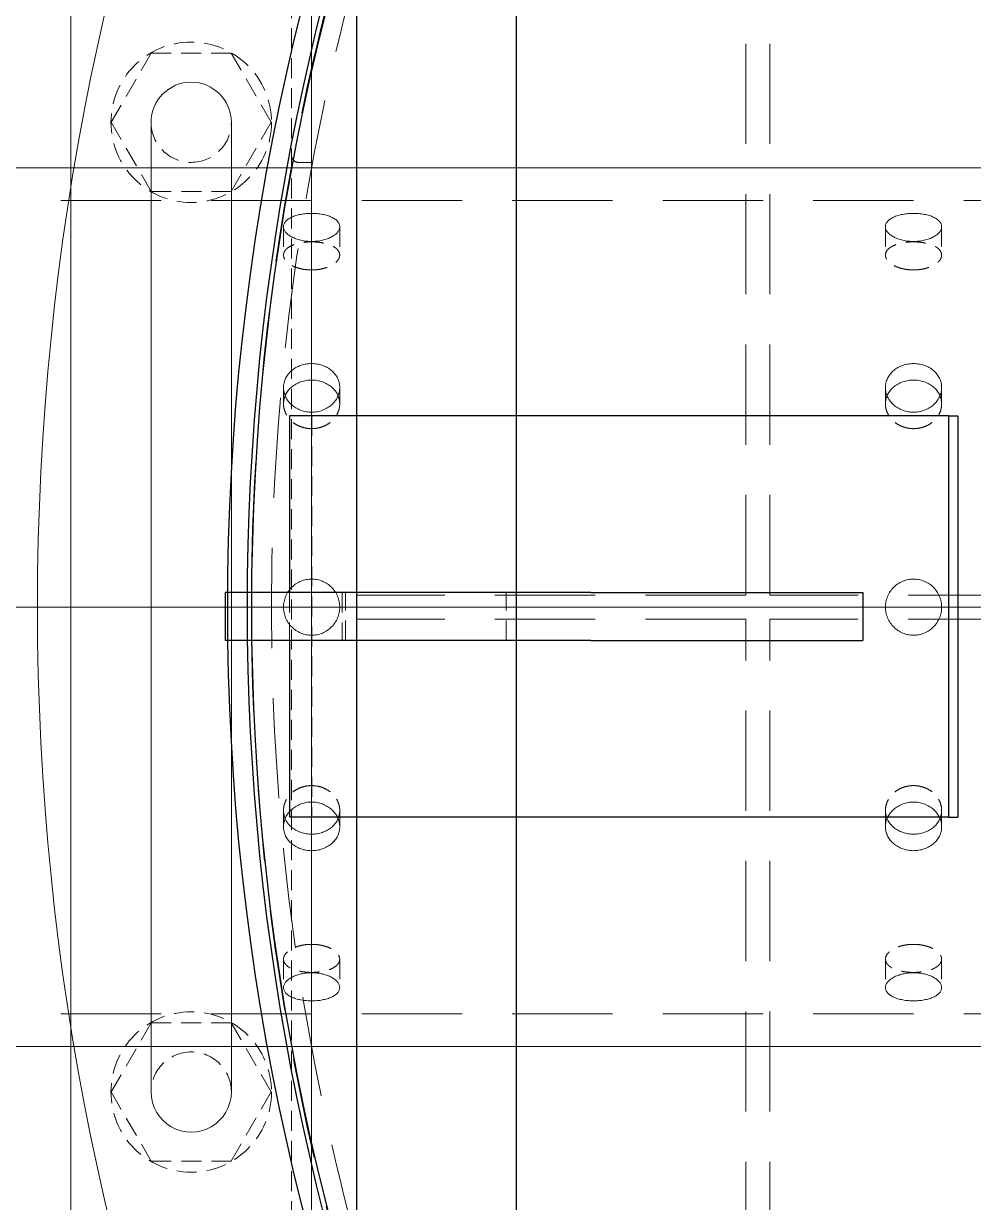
# Model space of a CAD drawing. Header units: millimetres. Extents: x -46397 to 283259, y -8690 to 23983.
# Drawn here: x 121619.8 to 121856.5, y 151.2 to 445.2 of the extents above; entities that cross this region are included whole.
import ezdxf

# ---------------------------------------------------------------- set-up
doc = ezdxf.new("R2010")
doc.units = ezdxf.units.MM
for name, pattern in [('CENTER', [2, 1.25, -0.25, 0.25, -0.25]), ('HIDDEN', [0.375, 0.25, -0.125]), ('HIDDENX2', [0.75, 0.5, -0.25])]:
    doc.linetypes.add(name, pattern=pattern)
for name, color, linetype, lineweight in [('CHUAN NET KHUAT', 4, 'HIDDEN', 0), ('DUONGCHINH', 7, 'Continuous', 25), ('DUONGTAM', 1, 'CENTER', 0), ('Long_AM_Hidden', 4, 'HIDDEN', 9), ('Long_AM_Visible', 30, 'Continuous', 25), ('Long_Centerline', 1, 'CENTER', 9)]:
    doc.layers.add(name, color=color, linetype=linetype, lineweight=lineweight)
doc.layers.add('flashshoot', color=7, linetype='Continuous')

# ---------------------------------------------------------------- blocks, each defined once
blk = doc.blocks.new('A$C90275d84')
at = {"color": 2, "linetype": 'Continuous', "lineweight": 0, "ltscale": 10}
for p, q in [((-109.55, 1960), (-109.55, -3000)), ((109.55, 1960), (109.55, -3000))]:
    blk.add_line(p, q, dxfattribs=at)
at = {"color": 1, "linetype": 'HIDDENX2', "lineweight": 0, "ltscale": 50}
for p, q in [((-101.37, 1960), (-101.37, -3000)), ((101.37, 1960), (101.37, -3000))]:
    blk.add_line(p, q, dxfattribs=at)
at = {"color": 1, "linetype": 'HIDDENX2', "lineweight": 0, "ltscale": 10}
for p, q in [((-94.87, -433), (-87.79, -433)), ((-54.77, -433), (-50.68, -433)), ((50.68, -433), (54.77, -433)), ((87.79, -433), (94.87, -433)), ((-94.87, -447), (-87.79, -447)), ((-54.77, -447), (-50.68, -447)), ((50.68, -447), (54.77, -447)), ((87.79, -447), (94.87, -447)), ((-94.87, -583), (-87.79, -583)), ((-54.77, -583), (-50.68, -583)), ((50.68, -583), (54.77, -583)), ((87.79, -583), (94.87, -583)), ((-94.87, -597), (-87.79, -597)), ((-54.77, -597), (-50.68, -597)), ((50.68, -597), (54.77, -597)), ((87.79, -597), (94.87, -597))]:
    blk.add_line(p, q, dxfattribs=at)
at = {"color": 2, "linetype": 'Continuous', "lineweight": 0, "ltscale": 10}
for points, knots in [([(-91.18, -440), (-91.18, -440.44), (-91.2, -440.89), (-91.3, -441.8), (-91.38, -442.25), (-91.57, -443.11), (-91.69, -443.52), (-91.98, -444.29), (-92.13, -444.64), (-92.47, -445.26), (-92.66, -445.55), (-93.06, -446.07), (-93.28, -446.29), (-93.73, -446.65), (-93.96, -446.78), (-94.42, -446.96), (-94.65, -447), (-95.09, -447), (-95.32, -446.96), (-95.76, -446.78), (-95.98, -446.65), (-96.39, -446.29), (-96.59, -446.07), (-96.94, -445.55), (-97.11, -445.26), (-97.39, -444.64), (-97.53, -444.29), (-97.76, -443.52), (-97.86, -443.11), (-98.02, -442.25), (-98.08, -441.8), (-98.16, -440.89), (-98.18, -440.44), (-98.18, -439.56), (-98.16, -439.11), (-98.08, -438.2), (-98.02, -437.75), (-97.86, -436.89), (-97.76, -436.48), (-97.53, -435.71), (-97.39, -435.36), (-97.11, -434.74), (-96.94, -434.45), (-96.59, -433.93), (-96.39, -433.71), (-95.98, -433.35), (-95.76, -433.22), (-95.32, -433.04), (-95.09, -433), (-94.65, -433), (-94.42, -433.04), (-93.96, -433.22), (-93.73, -433.35), (-93.28, -433.71), (-93.06, -433.93), (-92.66, -434.45), (-92.47, -434.74), (-92.13, -435.36), (-91.98, -435.71), (-91.69, -436.48), (-91.57, -436.89), (-91.38, -437.75), (-91.3, -438.2), (-91.2, -439.11), (-91.18, -439.56), (-91.18, -440)], [0, 0, 0, 0, 1.318789, 1.318789, 2.637578, 2.637578, 3.956368, 3.956368, 5.275157, 5.275157, 6.593945, 6.593945, 7.912734, 7.912734, 9.231522, 9.231522, 10.550311, 10.550311, 11.869099, 11.869099, 13.187888, 13.187888, 14.506676, 14.506676, 15.825465, 15.825465, 17.144254, 17.144254, 18.463043, 18.463043, 19.781833, 19.781833, 21.100622, 21.100622, 22.419411, 22.419411, 23.7382, 23.7382, 25.05699, 25.05699, 26.375779, 26.375779, 27.694567, 27.694567, 29.013356, 29.013356, 30.332144, 30.332144, 31.650933, 31.650933, 32.969721, 32.969721, 34.28851, 34.28851, 35.607298, 35.607298, 36.926087, 36.926087, 38.244876, 38.244876, 39.563665, 39.563665, 40.882454, 40.882454, 42.201244, 42.201244, 42.201244, 42.201244]), ([(-48.6, -440), (-48.6, -440.44), (-48.64, -440.89), (-48.8, -441.8), (-48.92, -442.25), (-49.24, -443.11), (-49.44, -443.52), (-49.9, -444.29), (-50.16, -444.64), (-50.71, -445.26), (-51.02, -445.55), (-51.7, -446.07), (-52.06, -446.29), (-52.82, -446.65), (-53.21, -446.78), (-54, -446.96), (-54.39, -447), (-55.16, -447), (-55.55, -446.96), (-56.33, -446.78), (-56.71, -446.65), (-57.45, -446.29), (-57.8, -446.07), (-58.45, -445.55), (-58.74, -445.26), (-59.27, -444.64), (-59.51, -444.29), (-59.94, -443.52), (-60.13, -443.11), (-60.43, -442.25), (-60.54, -441.8), (-60.69, -440.89), (-60.73, -440.44), (-60.73, -439.56), (-60.69, -439.11), (-60.54, -438.2), (-60.43, -437.75), (-60.13, -436.89), (-59.94, -436.48), (-59.51, -435.71), (-59.27, -435.36), (-58.74, -434.74), (-58.45, -434.45), (-57.8, -433.93), (-57.45, -433.71), (-56.71, -433.35), (-56.33, -433.22), (-55.55, -433.04), (-55.16, -433), (-54.39, -433), (-54, -433.04), (-53.21, -433.22), (-52.82, -433.35), (-52.06, -433.71), (-51.7, -433.93), (-51.02, -434.45), (-50.71, -434.74), (-50.16, -435.36), (-49.9, -435.71), (-49.44, -436.48), (-49.24, -436.89), (-48.92, -437.75), (-48.8, -438.2), (-48.64, -439.11), (-48.6, -439.56), (-48.6, -440)], [0, 0, 0, 0, 1.318789, 1.318789, 2.637578, 2.637578, 3.956368, 3.956368, 5.275157, 5.275157, 6.593945, 6.593945, 7.912734, 7.912734, 9.231522, 9.231522, 10.550311, 10.550311, 11.869099, 11.869099, 13.187888, 13.187888, 14.506676, 14.506676, 15.825465, 15.825465, 17.144254, 17.144254, 18.463043, 18.463043, 19.781833, 19.781833, 21.100622, 21.100622, 22.419411, 22.419411, 23.7382, 23.7382, 25.05699, 25.05699, 26.375779, 26.375779, 27.694567, 27.694567, 29.013356, 29.013356, 30.332144, 30.332144, 31.650933, 31.650933, 32.969721, 32.969721, 34.28851, 34.28851, 35.607298, 35.607298, 36.926087, 36.926087, 38.244876, 38.244876, 39.563665, 39.563665, 40.882454, 40.882454, 42.201244, 42.201244, 42.201244, 42.201244]), ([(-52.72, -433.41), (-52.81, -433.45), (-52.9, -433.49), (-53.36, -433.71), (-53.71, -433.93), (-54.35, -434.45), (-54.65, -434.74), (-55.17, -435.36), (-55.42, -435.71), (-55.85, -436.48), (-56.03, -436.89), (-56.33, -437.75), (-56.44, -438.2), (-56.59, -439.11), (-56.63, -439.56), (-56.63, -440.44), (-56.59, -440.89), (-56.44, -441.8), (-56.33, -442.25), (-56.03, -443.11), (-55.85, -443.52), (-55.42, -444.29), (-55.17, -444.64), (-54.65, -445.26), (-54.35, -445.55), (-53.71, -446.07), (-53.36, -446.29), (-52.9, -446.51), (-52.81, -446.55), (-52.72, -446.59)], [12.868165, 12.868165, 12.868165, 12.868165, 13.188536, 13.188536, 14.507389, 14.507389, 15.826243, 15.826243, 17.145097, 17.145097, 18.463951, 18.463951, 19.782805, 19.782805, 21.10166, 21.10166, 22.420514, 22.420514, 23.739368, 23.739368, 25.058222, 25.058222, 26.377077, 26.377077, 27.69593, 27.69593, 29.014783, 29.014783, 29.335155, 29.335155, 29.335155, 29.335155]), ([(-7, -440), (-7, -439.56), (-6.96, -439.11), (-6.78, -438.2), (-6.65, -437.75), (-6.29, -436.89), (-6.07, -436.48), (-5.55, -435.71), (-5.26, -435.36), (-4.64, -434.74), (-4.29, -434.45), (-3.52, -433.93), (-3.11, -433.71), (-2.25, -433.35), (-1.8, -433.22), (-0.89, -433.04), (-0.44, -433), (0.44, -433), (0.89, -433.04), (1.8, -433.22), (2.25, -433.35), (3.11, -433.71), (3.52, -433.93), (4.29, -434.45), (4.64, -434.74), (5.26, -435.36), (5.55, -435.71), (6.07, -436.48), (6.29, -436.89), (6.65, -437.75), (6.78, -438.2), (6.96, -439.11), (7, -439.56), (7, -440.44), (6.96, -440.89), (6.78, -441.8), (6.65, -442.25), (6.29, -443.11), (6.07, -443.52), (5.55, -444.29), (5.26, -444.64), (4.64, -445.26), (4.29, -445.55), (3.52, -446.07), (3.11, -446.29), (2.25, -446.65), (1.8, -446.78), (0.89, -446.96), (0.44, -447), (-0.44, -447), (-0.89, -446.96), (-1.8, -446.78), (-2.25, -446.65), (-3.11, -446.29), (-3.52, -446.07), (-4.29, -445.55), (-4.64, -445.26), (-5.26, -444.64), (-5.55, -444.29), (-6.07, -443.52), (-6.29, -443.11), (-6.65, -442.25), (-6.78, -441.8), (-6.96, -440.89), (-7, -440.44), (-7, -440)], [0, 0, 0, 0, 1.318789, 1.318789, 2.637578, 2.637578, 3.956368, 3.956368, 5.275157, 5.275157, 6.593945, 6.593945, 7.912734, 7.912734, 9.231522, 9.231522, 10.550311, 10.550311, 11.869099, 11.869099, 13.187888, 13.187888, 14.506676, 14.506676, 15.825465, 15.825465, 17.144254, 17.144254, 18.463043, 18.463043, 19.781833, 19.781833, 21.100622, 21.100622, 22.419411, 22.419411, 23.7382, 23.7382, 25.05699, 25.05699, 26.375779, 26.375779, 27.694567, 27.694567, 29.013356, 29.013356, 30.332144, 30.332144, 31.650933, 31.650933, 32.969721, 32.969721, 34.28851, 34.28851, 35.607298, 35.607298, 36.926087, 36.926087, 38.244876, 38.244876, 39.563665, 39.563665, 40.882454, 40.882454, 42.201244, 42.201244, 42.201244, 42.201244]), ([(48.6, -440), (48.6, -439.56), (48.64, -439.11), (48.8, -438.2), (48.92, -437.75), (49.24, -436.89), (49.44, -436.48), (49.9, -435.71), (50.16, -435.36), (50.71, -434.74), (51.02, -434.45), (51.7, -433.93), (52.06, -433.71), (52.82, -433.35), (53.21, -433.22), (54, -433.04), (54.39, -433), (55.16, -433), (55.55, -433.04), (56.33, -433.22), (56.71, -433.35), (57.45, -433.71), (57.8, -433.93), (58.45, -434.45), (58.74, -434.74), (59.27, -435.36), (59.51, -435.71), (59.94, -436.48), (60.13, -436.89), (60.43, -437.75), (60.54, -438.2), (60.69, -439.11), (60.73, -439.56), (60.73, -440.44), (60.69, -440.89), (60.54, -441.8), (60.43, -442.25), (60.13, -443.11), (59.94, -443.52), (59.51, -444.29), (59.27, -444.64), (58.74, -445.26), (58.45, -445.55), (57.8, -446.07), (57.45, -446.29), (56.71, -446.65), (56.33, -446.78), (55.55, -446.96), (55.16, -447), (54.39, -447), (54, -446.96), (53.21, -446.78), (52.82, -446.65), (52.06, -446.29), (51.7, -446.07), (51.02, -445.55), (50.71, -445.26), (50.16, -444.64), (49.9, -444.29), (49.44, -443.52), (49.24, -443.11), (48.92, -442.25), (48.8, -441.8), (48.64, -440.89), (48.6, -440.44), (48.6, -440)], [0, 0, 0, 0, 1.318789, 1.318789, 2.637578, 2.637578, 3.956368, 3.956368, 5.275157, 5.275157, 6.593945, 6.593945, 7.912734, 7.912734, 9.231522, 9.231522, 10.550311, 10.550311, 11.869099, 11.869099, 13.187888, 13.187888, 14.506676, 14.506676, 15.825465, 15.825465, 17.144254, 17.144254, 18.463043, 18.463043, 19.781833, 19.781833, 21.100622, 21.100622, 22.419411, 22.419411, 23.7382, 23.7382, 25.05699, 25.05699, 26.375779, 26.375779, 27.694567, 27.694567, 29.013356, 29.013356, 30.332144, 30.332144, 31.650933, 31.650933, 32.969721, 32.969721, 34.28851, 34.28851, 35.607298, 35.607298, 36.926087, 36.926087, 38.244876, 38.244876, 39.563665, 39.563665, 40.882454, 40.882454, 42.201244, 42.201244, 42.201244, 42.201244]), ([(52.72, -446.59), (52.81, -446.55), (52.9, -446.51), (53.36, -446.29), (53.71, -446.07), (54.35, -445.55), (54.65, -445.26), (55.17, -444.64), (55.42, -444.29), (55.85, -443.52), (56.03, -443.11), (56.33, -442.25), (56.44, -441.8), (56.59, -440.89), (56.63, -440.44), (56.63, -439.56), (56.59, -439.11), (56.44, -438.2), (56.33, -437.75), (56.03, -436.89), (55.85, -436.48), (55.42, -435.71), (55.17, -435.36), (54.65, -434.74), (54.35, -434.45), (53.71, -433.93), (53.36, -433.71), (52.9, -433.49), (52.81, -433.45), (52.72, -433.41)], [12.868165, 12.868165, 12.868165, 12.868165, 13.188536, 13.188536, 14.507389, 14.507389, 15.826243, 15.826243, 17.145097, 17.145097, 18.463951, 18.463951, 19.782805, 19.782805, 21.10166, 21.10166, 22.420514, 22.420514, 23.739368, 23.739368, 25.058222, 25.058222, 26.377077, 26.377077, 27.69593, 27.69593, 29.014783, 29.014783, 29.335155, 29.335155, 29.335155, 29.335155]), ([(91.18, -440), (91.18, -439.56), (91.2, -439.11), (91.3, -438.2), (91.38, -437.75), (91.57, -436.89), (91.69, -436.48), (91.98, -435.71), (92.13, -435.36), (92.47, -434.74), (92.66, -434.45), (93.06, -433.93), (93.28, -433.71), (93.73, -433.35), (93.96, -433.22), (94.42, -433.04), (94.65, -433), (95.09, -433), (95.32, -433.04), (95.76, -433.22), (95.98, -433.35), (96.39, -433.71), (96.59, -433.93), (96.94, -434.45), (97.11, -434.74), (97.39, -435.36), (97.53, -435.71), (97.76, -436.48), (97.86, -436.89), (98.02, -437.75), (98.08, -438.2), (98.16, -439.11), (98.18, -439.56), (98.18, -440.44), (98.16, -440.89), (98.08, -441.8), (98.02, -442.25), (97.86, -443.11), (97.76, -443.52), (97.53, -444.29), (97.39, -444.64), (97.11, -445.26), (96.94, -445.55), (96.59, -446.07), (96.39, -446.29), (95.98, -446.65), (95.76, -446.78), (95.32, -446.96), (95.09, -447), (94.65, -447), (94.42, -446.96), (93.96, -446.78), (93.73, -446.65), (93.28, -446.29), (93.06, -446.07), (92.66, -445.55), (92.47, -445.26), (92.13, -444.64), (91.98, -444.29), (91.69, -443.52), (91.57, -443.11), (91.38, -442.25), (91.3, -441.8), (91.2, -440.89), (91.18, -440.44), (91.18, -440)], [0, 0, 0, 0, 1.318789, 1.318789, 2.637578, 2.637578, 3.956368, 3.956368, 5.275157, 5.275157, 6.593945, 6.593945, 7.912734, 7.912734, 9.231522, 9.231522, 10.550311, 10.550311, 11.869099, 11.869099, 13.187888, 13.187888, 14.506676, 14.506676, 15.825465, 15.825465, 17.144254, 17.144254, 18.463043, 18.463043, 19.781833, 19.781833, 21.100622, 21.100622, 22.419411, 22.419411, 23.7382, 23.7382, 25.05699, 25.05699, 26.375779, 26.375779, 27.694567, 27.694567, 29.013356, 29.013356, 30.332144, 30.332144, 31.650933, 31.650933, 32.969721, 32.969721, 34.28851, 34.28851, 35.607298, 35.607298, 36.926087, 36.926087, 38.244876, 38.244876, 39.563665, 39.563665, 40.882454, 40.882454, 42.201244, 42.201244, 42.201244, 42.201244]), ([(-91.18, -590), (-91.18, -590.44), (-91.2, -590.89), (-91.3, -591.8), (-91.38, -592.25), (-91.57, -593.11), (-91.69, -593.52), (-91.98, -594.29), (-92.13, -594.64), (-92.47, -595.26), (-92.66, -595.55), (-93.06, -596.07), (-93.28, -596.29), (-93.73, -596.65), (-93.96, -596.78), (-94.42, -596.96), (-94.65, -597), (-95.09, -597), (-95.32, -596.96), (-95.76, -596.78), (-95.98, -596.65), (-96.39, -596.29), (-96.59, -596.07), (-96.94, -595.55), (-97.11, -595.26), (-97.39, -594.64), (-97.53, -594.29), (-97.76, -593.52), (-97.86, -593.11), (-98.02, -592.25), (-98.08, -591.8), (-98.16, -590.89), (-98.18, -590.44), (-98.18, -589.56), (-98.16, -589.11), (-98.08, -588.2), (-98.02, -587.75), (-97.86, -586.89), (-97.76, -586.48), (-97.53, -585.71), (-97.39, -585.36), (-97.11, -584.74), (-96.94, -584.45), (-96.59, -583.93), (-96.39, -583.71), (-95.98, -583.35), (-95.76, -583.22), (-95.32, -583.04), (-95.09, -583), (-94.65, -583), (-94.42, -583.04), (-93.96, -583.22), (-93.73, -583.35), (-93.28, -583.71), (-93.06, -583.93), (-92.66, -584.45), (-92.47, -584.74), (-92.13, -585.36), (-91.98, -585.71), (-91.69, -586.48), (-91.57, -586.89), (-91.38, -587.75), (-91.3, -588.2), (-91.2, -589.11), (-91.18, -589.56), (-91.18, -590)], [0, 0, 0, 0, 1.318789, 1.318789, 2.637578, 2.637578, 3.956368, 3.956368, 5.275157, 5.275157, 6.593945, 6.593945, 7.912734, 7.912734, 9.231522, 9.231522, 10.550311, 10.550311, 11.869099, 11.869099, 13.187888, 13.187888, 14.506676, 14.506676, 15.825465, 15.825465, 17.144254, 17.144254, 18.463043, 18.463043, 19.781833, 19.781833, 21.100622, 21.100622, 22.419411, 22.419411, 23.7382, 23.7382, 25.05699, 25.05699, 26.375779, 26.375779, 27.694567, 27.694567, 29.013356, 29.013356, 30.332144, 30.332144, 31.650933, 31.650933, 32.969721, 32.969721, 34.28851, 34.28851, 35.607298, 35.607298, 36.926087, 36.926087, 38.244876, 38.244876, 39.563665, 39.563665, 40.882454, 40.882454, 42.201244, 42.201244, 42.201244, 42.201244]), ([(-48.6, -590), (-48.6, -590.44), (-48.64, -590.89), (-48.8, -591.8), (-48.92, -592.25), (-49.24, -593.11), (-49.44, -593.52), (-49.9, -594.29), (-50.16, -594.64), (-50.71, -595.26), (-51.02, -595.55), (-51.7, -596.07), (-52.06, -596.29), (-52.82, -596.65), (-53.21, -596.78), (-54, -596.96), (-54.39, -597), (-55.16, -597), (-55.55, -596.96), (-56.33, -596.78), (-56.71, -596.65), (-57.45, -596.29), (-57.8, -596.07), (-58.45, -595.55), (-58.74, -595.26), (-59.27, -594.64), (-59.51, -594.29), (-59.94, -593.52), (-60.13, -593.11), (-60.43, -592.25), (-60.54, -591.8), (-60.69, -590.89), (-60.73, -590.44), (-60.73, -589.56), (-60.69, -589.11), (-60.54, -588.2), (-60.43, -587.75), (-60.13, -586.89), (-59.94, -586.48), (-59.51, -585.71), (-59.27, -585.36), (-58.74, -584.74), (-58.45, -584.45), (-57.8, -583.93), (-57.45, -583.71), (-56.71, -583.35), (-56.33, -583.22), (-55.55, -583.04), (-55.16, -583), (-54.39, -583), (-54, -583.04), (-53.21, -583.22), (-52.82, -583.35), (-52.06, -583.71), (-51.7, -583.93), (-51.02, -584.45), (-50.71, -584.74), (-50.16, -585.36), (-49.9, -585.71), (-49.44, -586.48), (-49.24, -586.89), (-48.92, -587.75), (-48.8, -588.2), (-48.64, -589.11), (-48.6, -589.56), (-48.6, -590)], [0, 0, 0, 0, 1.318789, 1.318789, 2.637578, 2.637578, 3.956368, 3.956368, 5.275157, 5.275157, 6.593945, 6.593945, 7.912734, 7.912734, 9.231522, 9.231522, 10.550311, 10.550311, 11.869099, 11.869099, 13.187888, 13.187888, 14.506676, 14.506676, 15.825465, 15.825465, 17.144254, 17.144254, 18.463043, 18.463043, 19.781833, 19.781833, 21.100622, 21.100622, 22.419411, 22.419411, 23.7382, 23.7382, 25.05699, 25.05699, 26.375779, 26.375779, 27.694567, 27.694567, 29.013356, 29.013356, 30.332144, 30.332144, 31.650933, 31.650933, 32.969721, 32.969721, 34.28851, 34.28851, 35.607298, 35.607298, 36.926087, 36.926087, 38.244876, 38.244876, 39.563665, 39.563665, 40.882454, 40.882454, 42.201244, 42.201244, 42.201244, 42.201244]), ([(-52.72, -583.41), (-52.81, -583.45), (-52.9, -583.49), (-53.36, -583.71), (-53.71, -583.93), (-54.35, -584.45), (-54.65, -584.74), (-55.17, -585.36), (-55.42, -585.71), (-55.85, -586.48), (-56.03, -586.89), (-56.33, -587.75), (-56.44, -588.2), (-56.59, -589.11), (-56.63, -589.56), (-56.63, -590.44), (-56.59, -590.89), (-56.44, -591.8), (-56.33, -592.25), (-56.03, -593.11), (-55.85, -593.52), (-55.42, -594.29), (-55.17, -594.64), (-54.65, -595.26), (-54.35, -595.55), (-53.71, -596.07), (-53.36, -596.29), (-52.9, -596.51), (-52.81, -596.55), (-52.72, -596.59)], [12.868165, 12.868165, 12.868165, 12.868165, 13.188536, 13.188536, 14.507389, 14.507389, 15.826243, 15.826243, 17.145097, 17.145097, 18.463951, 18.463951, 19.782805, 19.782805, 21.10166, 21.10166, 22.420514, 22.420514, 23.739368, 23.739368, 25.058222, 25.058222, 26.377077, 26.377077, 27.69593, 27.69593, 29.014783, 29.014783, 29.335155, 29.335155, 29.335155, 29.335155]), ([(-7, -590), (-7, -589.56), (-6.96, -589.11), (-6.78, -588.2), (-6.65, -587.75), (-6.29, -586.89), (-6.07, -586.48), (-5.55, -585.71), (-5.26, -585.36), (-4.64, -584.74), (-4.29, -584.45), (-3.52, -583.93), (-3.11, -583.71), (-2.25, -583.35), (-1.8, -583.22), (-0.89, -583.04), (-0.44, -583), (0.44, -583), (0.89, -583.04), (1.8, -583.22), (2.25, -583.35), (3.11, -583.71), (3.52, -583.93), (4.29, -584.45), (4.64, -584.74), (5.26, -585.36), (5.55, -585.71), (6.07, -586.48), (6.29, -586.89), (6.65, -587.75), (6.78, -588.2), (6.96, -589.11), (7, -589.56), (7, -590.44), (6.96, -590.89), (6.78, -591.8), (6.65, -592.25), (6.29, -593.11), (6.07, -593.52), (5.55, -594.29), (5.26, -594.64), (4.64, -595.26), (4.29, -595.55), (3.52, -596.07), (3.11, -596.29), (2.25, -596.65), (1.8, -596.78), (0.89, -596.96), (0.44, -597), (-0.44, -597), (-0.89, -596.96), (-1.8, -596.78), (-2.25, -596.65), (-3.11, -596.29), (-3.52, -596.07), (-4.29, -595.55), (-4.64, -595.26), (-5.26, -594.64), (-5.55, -594.29), (-6.07, -593.52), (-6.29, -593.11), (-6.65, -592.25), (-6.78, -591.8), (-6.96, -590.89), (-7, -590.44), (-7, -590)], [0, 0, 0, 0, 1.318789, 1.318789, 2.637578, 2.637578, 3.956368, 3.956368, 5.275157, 5.275157, 6.593945, 6.593945, 7.912734, 7.912734, 9.231522, 9.231522, 10.550311, 10.550311, 11.869099, 11.869099, 13.187888, 13.187888, 14.506676, 14.506676, 15.825465, 15.825465, 17.144254, 17.144254, 18.463043, 18.463043, 19.781833, 19.781833, 21.100622, 21.100622, 22.419411, 22.419411, 23.7382, 23.7382, 25.05699, 25.05699, 26.375779, 26.375779, 27.694567, 27.694567, 29.013356, 29.013356, 30.332144, 30.332144, 31.650933, 31.650933, 32.969721, 32.969721, 34.28851, 34.28851, 35.607298, 35.607298, 36.926087, 36.926087, 38.244876, 38.244876, 39.563665, 39.563665, 40.882454, 40.882454, 42.201244, 42.201244, 42.201244, 42.201244]), ([(48.6, -590), (48.6, -589.56), (48.64, -589.11), (48.8, -588.2), (48.92, -587.75), (49.24, -586.89), (49.44, -586.48), (49.9, -585.71), (50.16, -585.36), (50.71, -584.74), (51.02, -584.45), (51.7, -583.93), (52.06, -583.71), (52.82, -583.35), (53.21, -583.22), (54, -583.04), (54.39, -583), (55.16, -583), (55.55, -583.04), (56.33, -583.22), (56.71, -583.35), (57.45, -583.71), (57.8, -583.93), (58.45, -584.45), (58.74, -584.74), (59.27, -585.36), (59.51, -585.71), (59.94, -586.48), (60.13, -586.89), (60.43, -587.75), (60.54, -588.2), (60.69, -589.11), (60.73, -589.56), (60.73, -590.44), (60.69, -590.89), (60.54, -591.8), (60.43, -592.25), (60.13, -593.11), (59.94, -593.52), (59.51, -594.29), (59.27, -594.64), (58.74, -595.26), (58.45, -595.55), (57.8, -596.07), (57.45, -596.29), (56.71, -596.65), (56.33, -596.78), (55.55, -596.96), (55.16, -597), (54.39, -597), (54, -596.96), (53.21, -596.78), (52.82, -596.65), (52.06, -596.29), (51.7, -596.07), (51.02, -595.55), (50.71, -595.26), (50.16, -594.64), (49.9, -594.29), (49.44, -593.52), (49.24, -593.11), (48.92, -592.25), (48.8, -591.8), (48.64, -590.89), (48.6, -590.44), (48.6, -590)], [0, 0, 0, 0, 1.318789, 1.318789, 2.637578, 2.637578, 3.956368, 3.956368, 5.275157, 5.275157, 6.593945, 6.593945, 7.912734, 7.912734, 9.231522, 9.231522, 10.550311, 10.550311, 11.869099, 11.869099, 13.187888, 13.187888, 14.506676, 14.506676, 15.825465, 15.825465, 17.144254, 17.144254, 18.463043, 18.463043, 19.781833, 19.781833, 21.100622, 21.100622, 22.419411, 22.419411, 23.7382, 23.7382, 25.05699, 25.05699, 26.375779, 26.375779, 27.694567, 27.694567, 29.013356, 29.013356, 30.332144, 30.332144, 31.650933, 31.650933, 32.969721, 32.969721, 34.28851, 34.28851, 35.607298, 35.607298, 36.926087, 36.926087, 38.244876, 38.244876, 39.563665, 39.563665, 40.882454, 40.882454, 42.201244, 42.201244, 42.201244, 42.201244]), ([(52.72, -596.59), (52.81, -596.55), (52.9, -596.51), (53.36, -596.29), (53.71, -596.07), (54.35, -595.55), (54.65, -595.26), (55.17, -594.64), (55.42, -594.29), (55.85, -593.52), (56.03, -593.11), (56.33, -592.25), (56.44, -591.8), (56.59, -590.89), (56.63, -590.44), (56.63, -589.56), (56.59, -589.11), (56.44, -588.2), (56.33, -587.75), (56.03, -586.89), (55.85, -586.48), (55.42, -585.71), (55.17, -585.36), (54.65, -584.74), (54.35, -584.45), (53.71, -583.93), (53.36, -583.71), (52.9, -583.49), (52.81, -583.45), (52.72, -583.41)], [12.868165, 12.868165, 12.868165, 12.868165, 13.188536, 13.188536, 14.507389, 14.507389, 15.826243, 15.826243, 17.145097, 17.145097, 18.463951, 18.463951, 19.782805, 19.782805, 21.10166, 21.10166, 22.420514, 22.420514, 23.739368, 23.739368, 25.058222, 25.058222, 26.377077, 26.377077, 27.69593, 27.69593, 29.014783, 29.014783, 29.335155, 29.335155, 29.335155, 29.335155]), ([(91.18, -590), (91.18, -589.56), (91.2, -589.11), (91.3, -588.2), (91.38, -587.75), (91.57, -586.89), (91.69, -586.48), (91.98, -585.71), (92.13, -585.36), (92.47, -584.74), (92.66, -584.45), (93.06, -583.93), (93.28, -583.71), (93.73, -583.35), (93.96, -583.22), (94.42, -583.04), (94.65, -583), (95.09, -583), (95.32, -583.04), (95.76, -583.22), (95.98, -583.35), (96.39, -583.71), (96.59, -583.93), (96.94, -584.45), (97.11, -584.74), (97.39, -585.36), (97.53, -585.71), (97.76, -586.48), (97.86, -586.89), (98.02, -587.75), (98.08, -588.2), (98.16, -589.11), (98.18, -589.56), (98.18, -590.44), (98.16, -590.89), (98.08, -591.8), (98.02, -592.25), (97.86, -593.11), (97.76, -593.52), (97.53, -594.29), (97.39, -594.64), (97.11, -595.26), (96.94, -595.55), (96.59, -596.07), (96.39, -596.29), (95.98, -596.65), (95.76, -596.78), (95.32, -596.96), (95.09, -597), (94.65, -597), (94.42, -596.96), (93.96, -596.78), (93.73, -596.65), (93.28, -596.29), (93.06, -596.07), (92.66, -595.55), (92.47, -595.26), (92.13, -594.64), (91.98, -594.29), (91.69, -593.52), (91.57, -593.11), (91.38, -592.25), (91.3, -591.8), (91.2, -590.89), (91.18, -590.44), (91.18, -590)], [0, 0, 0, 0, 1.318789, 1.318789, 2.637578, 2.637578, 3.956368, 3.956368, 5.275157, 5.275157, 6.593945, 6.593945, 7.912734, 7.912734, 9.231522, 9.231522, 10.550311, 10.550311, 11.869099, 11.869099, 13.187888, 13.187888, 14.506676, 14.506676, 15.825465, 15.825465, 17.144254, 17.144254, 18.463043, 18.463043, 19.781833, 19.781833, 21.100622, 21.100622, 22.419411, 22.419411, 23.7382, 23.7382, 25.05699, 25.05699, 26.375779, 26.375779, 27.694567, 27.694567, 29.013356, 29.013356, 30.332144, 30.332144, 31.650933, 31.650933, 32.969721, 32.969721, 34.28851, 34.28851, 35.607298, 35.607298, 36.926087, 36.926087, 38.244876, 38.244876, 39.563665, 39.563665, 40.882454, 40.882454, 42.201244, 42.201244, 42.201244, 42.201244])]:
    blk.add_open_spline(points, degree=3, knots=knots, dxfattribs=at)
at = {"color": 1, "linetype": 'HIDDENX2', "lineweight": 0, "ltscale": 10}
for points, knots in [([(-84.08, -440), (-84.08, -439.56), (-84.1, -439.11), (-84.2, -438.2), (-84.28, -437.75), (-84.48, -436.89), (-84.6, -436.48), (-84.88, -435.71), (-85.04, -435.36), (-85.38, -434.74), (-85.57, -434.45), (-85.97, -433.93), (-86.19, -433.71), (-86.64, -433.35), (-86.88, -433.22), (-87.34, -433.04), (-87.57, -433), (-88.01, -433), (-88.23, -433.04), (-88.68, -433.22), (-88.89, -433.35), (-89.3, -433.71), (-89.5, -433.93), (-89.86, -434.45), (-90.02, -434.74), (-90.3, -435.36), (-90.43, -435.71), (-90.66, -436.48), (-90.76, -436.89), (-90.92, -437.75), (-90.98, -438.2), (-91.06, -439.11), (-91.08, -439.56), (-91.08, -440.44), (-91.06, -440.89), (-90.98, -441.8), (-90.92, -442.25), (-90.76, -443.11), (-90.66, -443.52), (-90.43, -444.29), (-90.3, -444.64), (-90.02, -445.26), (-89.86, -445.55), (-89.5, -446.07), (-89.3, -446.29), (-88.89, -446.65), (-88.68, -446.78), (-88.23, -446.96), (-88.01, -447), (-87.57, -447), (-87.34, -446.96), (-86.88, -446.78), (-86.64, -446.65), (-86.19, -446.29), (-85.97, -446.07), (-85.57, -445.55), (-85.38, -445.26), (-85.04, -444.64), (-84.88, -444.29), (-84.6, -443.52), (-84.48, -443.11), (-84.28, -442.25), (-84.2, -441.8), (-84.1, -440.89), (-84.08, -440.44), (-84.08, -440)], [0, 0, 0, 0, 1.318854, 1.318854, 2.637708, 2.637708, 3.956563, 3.956563, 5.275417, 5.275417, 6.59427, 6.59427, 7.913123, 7.913123, 9.231977, 9.231977, 10.55083, 10.55083, 11.869683, 11.869683, 13.188536, 13.188536, 14.507389, 14.507389, 15.826243, 15.826243, 17.145097, 17.145097, 18.463951, 18.463951, 19.782805, 19.782805, 21.10166, 21.10166, 22.420514, 22.420514, 23.739368, 23.739368, 25.058222, 25.058222, 26.377077, 26.377077, 27.69593, 27.69593, 29.014783, 29.014783, 30.333636, 30.333636, 31.652489, 31.652489, 32.971343, 32.971343, 34.290196, 34.290196, 35.609049, 35.609049, 36.927902, 36.927902, 38.246757, 38.246757, 39.565611, 39.565611, 40.884465, 40.884465, 42.203319, 42.203319, 42.203319, 42.203319]), ([(-44.5, -440), (-44.5, -439.56), (-44.54, -439.11), (-44.7, -438.2), (-44.82, -437.75), (-45.14, -436.89), (-45.34, -436.48), (-45.8, -435.71), (-46.06, -435.36), (-46.61, -434.74), (-46.93, -434.45), (-47.6, -433.93), (-47.97, -433.71), (-48.73, -433.35), (-49.12, -433.22), (-49.91, -433.04), (-50.3, -433), (-51.07, -433), (-51.46, -433.04), (-52.14, -433.2), (-52.43, -433.29), (-52.72, -433.41)], [0, 0, 0, 0, 1.318854, 1.318854, 2.637708, 2.637708, 3.956563, 3.956563, 5.275417, 5.275417, 6.59427, 6.59427, 7.913123, 7.913123, 9.231977, 9.231977, 10.55083, 10.55083, 11.869683, 11.869683, 12.868165, 12.868165, 12.868165, 12.868165]), ([(52.72, -433.41), (52.43, -433.29), (52.14, -433.2), (51.46, -433.04), (51.07, -433), (50.3, -433), (49.91, -433.04), (49.12, -433.22), (48.73, -433.35), (47.97, -433.71), (47.6, -433.93), (46.93, -434.45), (46.61, -434.74), (46.06, -435.36), (45.8, -435.71), (45.34, -436.48), (45.14, -436.89), (44.82, -437.75), (44.7, -438.2), (44.54, -439.11), (44.5, -439.56), (44.5, -440)], [29.335155, 29.335155, 29.335155, 29.335155, 30.333636, 30.333636, 31.652489, 31.652489, 32.971343, 32.971343, 34.290196, 34.290196, 35.609049, 35.609049, 36.927902, 36.927902, 38.246757, 38.246757, 39.565611, 39.565611, 40.884465, 40.884465, 42.203319, 42.203319, 42.203319, 42.203319]), ([(84.08, -440), (84.08, -440.44), (84.1, -440.89), (84.2, -441.8), (84.28, -442.25), (84.48, -443.11), (84.6, -443.52), (84.88, -444.29), (85.04, -444.64), (85.38, -445.26), (85.57, -445.55), (85.97, -446.07), (86.19, -446.29), (86.64, -446.65), (86.88, -446.78), (87.34, -446.96), (87.57, -447), (88.01, -447), (88.23, -446.96), (88.68, -446.78), (88.89, -446.65), (89.3, -446.29), (89.5, -446.07), (89.86, -445.55), (90.02, -445.26), (90.3, -444.64), (90.43, -444.29), (90.66, -443.52), (90.76, -443.11), (90.92, -442.25), (90.98, -441.8), (91.06, -440.89), (91.08, -440.44), (91.08, -439.56), (91.06, -439.11), (90.98, -438.2), (90.92, -437.75), (90.76, -436.89), (90.66, -436.48), (90.43, -435.71), (90.3, -435.36), (90.02, -434.74), (89.86, -434.45), (89.5, -433.93), (89.3, -433.71), (88.89, -433.35), (88.68, -433.22), (88.23, -433.04), (88.01, -433), (87.57, -433), (87.34, -433.04), (86.88, -433.22), (86.64, -433.35), (86.19, -433.71), (85.97, -433.93), (85.57, -434.45), (85.38, -434.74), (85.04, -435.36), (84.88, -435.71), (84.6, -436.48), (84.48, -436.89), (84.28, -437.75), (84.2, -438.2), (84.1, -439.11), (84.08, -439.56), (84.08, -440)], [0, 0, 0, 0, 1.318854, 1.318854, 2.637708, 2.637708, 3.956563, 3.956563, 5.275417, 5.275417, 6.59427, 6.59427, 7.913123, 7.913123, 9.231977, 9.231977, 10.55083, 10.55083, 11.869683, 11.869683, 13.188536, 13.188536, 14.507389, 14.507389, 15.826243, 15.826243, 17.145097, 17.145097, 18.463951, 18.463951, 19.782805, 19.782805, 21.10166, 21.10166, 22.420514, 22.420514, 23.739368, 23.739368, 25.058222, 25.058222, 26.377077, 26.377077, 27.69593, 27.69593, 29.014783, 29.014783, 30.333636, 30.333636, 31.652489, 31.652489, 32.971343, 32.971343, 34.290196, 34.290196, 35.609049, 35.609049, 36.927902, 36.927902, 38.246757, 38.246757, 39.565611, 39.565611, 40.884465, 40.884465, 42.203319, 42.203319, 42.203319, 42.203319]), ([(-52.72, -446.59), (-52.43, -446.71), (-52.14, -446.8), (-51.46, -446.96), (-51.07, -447), (-50.3, -447), (-49.91, -446.96), (-49.12, -446.78), (-48.73, -446.65), (-47.97, -446.29), (-47.6, -446.07), (-46.93, -445.55), (-46.61, -445.26), (-46.06, -444.64), (-45.8, -444.29), (-45.34, -443.52), (-45.14, -443.11), (-44.82, -442.25), (-44.7, -441.8), (-44.54, -440.89), (-44.5, -440.44), (-44.5, -440)], [29.335155, 29.335155, 29.335155, 29.335155, 30.333636, 30.333636, 31.652489, 31.652489, 32.971343, 32.971343, 34.290196, 34.290196, 35.609049, 35.609049, 36.927902, 36.927902, 38.246757, 38.246757, 39.565611, 39.565611, 40.884465, 40.884465, 42.203319, 42.203319, 42.203319, 42.203319]), ([(44.5, -440), (44.5, -440.44), (44.54, -440.89), (44.7, -441.8), (44.82, -442.25), (45.14, -443.11), (45.34, -443.52), (45.8, -444.29), (46.06, -444.64), (46.61, -445.26), (46.93, -445.55), (47.6, -446.07), (47.97, -446.29), (48.73, -446.65), (49.12, -446.78), (49.91, -446.96), (50.3, -447), (51.07, -447), (51.46, -446.96), (52.14, -446.8), (52.43, -446.71), (52.72, -446.59)], [0, 0, 0, 0, 1.318854, 1.318854, 2.637708, 2.637708, 3.956563, 3.956563, 5.275417, 5.275417, 6.59427, 6.59427, 7.913123, 7.913123, 9.231977, 9.231977, 10.55083, 10.55083, 11.869683, 11.869683, 12.868165, 12.868165, 12.868165, 12.868165]), ([(-84.08, -590), (-84.08, -589.56), (-84.1, -589.11), (-84.2, -588.2), (-84.28, -587.75), (-84.48, -586.89), (-84.6, -586.48), (-84.88, -585.71), (-85.04, -585.36), (-85.38, -584.74), (-85.57, -584.45), (-85.97, -583.93), (-86.19, -583.71), (-86.64, -583.35), (-86.88, -583.22), (-87.34, -583.04), (-87.57, -583), (-88.01, -583), (-88.23, -583.04), (-88.68, -583.22), (-88.89, -583.35), (-89.3, -583.71), (-89.5, -583.93), (-89.86, -584.45), (-90.02, -584.74), (-90.3, -585.36), (-90.43, -585.71), (-90.66, -586.48), (-90.76, -586.89), (-90.92, -587.75), (-90.98, -588.2), (-91.06, -589.11), (-91.08, -589.56), (-91.08, -590.44), (-91.06, -590.89), (-90.98, -591.8), (-90.92, -592.25), (-90.76, -593.11), (-90.66, -593.52), (-90.43, -594.29), (-90.3, -594.64), (-90.02, -595.26), (-89.86, -595.55), (-89.5, -596.07), (-89.3, -596.29), (-88.89, -596.65), (-88.68, -596.78), (-88.23, -596.96), (-88.01, -597), (-87.57, -597), (-87.34, -596.96), (-86.88, -596.78), (-86.64, -596.65), (-86.19, -596.29), (-85.97, -596.07), (-85.57, -595.55), (-85.38, -595.26), (-85.04, -594.64), (-84.88, -594.29), (-84.6, -593.52), (-84.48, -593.11), (-84.28, -592.25), (-84.2, -591.8), (-84.1, -590.89), (-84.08, -590.44), (-84.08, -590)], [0, 0, 0, 0, 1.318854, 1.318854, 2.637708, 2.637708, 3.956563, 3.956563, 5.275417, 5.275417, 6.59427, 6.59427, 7.913123, 7.913123, 9.231977, 9.231977, 10.55083, 10.55083, 11.869683, 11.869683, 13.188536, 13.188536, 14.507389, 14.507389, 15.826243, 15.826243, 17.145097, 17.145097, 18.463951, 18.463951, 19.782805, 19.782805, 21.10166, 21.10166, 22.420514, 22.420514, 23.739368, 23.739368, 25.058222, 25.058222, 26.377077, 26.377077, 27.69593, 27.69593, 29.014783, 29.014783, 30.333636, 30.333636, 31.652489, 31.652489, 32.971343, 32.971343, 34.290196, 34.290196, 35.609049, 35.609049, 36.927902, 36.927902, 38.246757, 38.246757, 39.565611, 39.565611, 40.884465, 40.884465, 42.203319, 42.203319, 42.203319, 42.203319]), ([(-44.5, -590), (-44.5, -589.56), (-44.54, -589.11), (-44.7, -588.2), (-44.82, -587.75), (-45.14, -586.89), (-45.34, -586.48), (-45.8, -585.71), (-46.06, -585.36), (-46.61, -584.74), (-46.93, -584.45), (-47.6, -583.93), (-47.97, -583.71), (-48.73, -583.35), (-49.12, -583.22), (-49.91, -583.04), (-50.3, -583), (-51.07, -583), (-51.46, -583.04), (-52.14, -583.2), (-52.43, -583.29), (-52.72, -583.41)], [0, 0, 0, 0, 1.318854, 1.318854, 2.637708, 2.637708, 3.956563, 3.956563, 5.275417, 5.275417, 6.59427, 6.59427, 7.913123, 7.913123, 9.231977, 9.231977, 10.55083, 10.55083, 11.869683, 11.869683, 12.868165, 12.868165, 12.868165, 12.868165]), ([(52.72, -583.41), (52.43, -583.29), (52.14, -583.2), (51.46, -583.04), (51.07, -583), (50.3, -583), (49.91, -583.04), (49.12, -583.22), (48.73, -583.35), (47.97, -583.71), (47.6, -583.93), (46.93, -584.45), (46.61, -584.74), (46.06, -585.36), (45.8, -585.71), (45.34, -586.48), (45.14, -586.89), (44.82, -587.75), (44.7, -588.2), (44.54, -589.11), (44.5, -589.56), (44.5, -590)], [29.335155, 29.335155, 29.335155, 29.335155, 30.333636, 30.333636, 31.652489, 31.652489, 32.971343, 32.971343, 34.290196, 34.290196, 35.609049, 35.609049, 36.927902, 36.927902, 38.246757, 38.246757, 39.565611, 39.565611, 40.884465, 40.884465, 42.203319, 42.203319, 42.203319, 42.203319]), ([(84.08, -590), (84.08, -590.44), (84.1, -590.89), (84.2, -591.8), (84.28, -592.25), (84.48, -593.11), (84.6, -593.52), (84.88, -594.29), (85.04, -594.64), (85.38, -595.26), (85.57, -595.55), (85.97, -596.07), (86.19, -596.29), (86.64, -596.65), (86.88, -596.78), (87.34, -596.96), (87.57, -597), (88.01, -597), (88.23, -596.96), (88.68, -596.78), (88.89, -596.65), (89.3, -596.29), (89.5, -596.07), (89.86, -595.55), (90.02, -595.26), (90.3, -594.64), (90.43, -594.29), (90.66, -593.52), (90.76, -593.11), (90.92, -592.25), (90.98, -591.8), (91.06, -590.89), (91.08, -590.44), (91.08, -589.56), (91.06, -589.11), (90.98, -588.2), (90.92, -587.75), (90.76, -586.89), (90.66, -586.48), (90.43, -585.71), (90.3, -585.36), (90.02, -584.74), (89.86, -584.45), (89.5, -583.93), (89.3, -583.71), (88.89, -583.35), (88.68, -583.22), (88.23, -583.04), (88.01, -583), (87.57, -583), (87.34, -583.04), (86.88, -583.22), (86.64, -583.35), (86.19, -583.71), (85.97, -583.93), (85.57, -584.45), (85.38, -584.74), (85.04, -585.36), (84.88, -585.71), (84.6, -586.48), (84.48, -586.89), (84.28, -587.75), (84.2, -588.2), (84.1, -589.11), (84.08, -589.56), (84.08, -590)], [0, 0, 0, 0, 1.318854, 1.318854, 2.637708, 2.637708, 3.956563, 3.956563, 5.275417, 5.275417, 6.59427, 6.59427, 7.913123, 7.913123, 9.231977, 9.231977, 10.55083, 10.55083, 11.869683, 11.869683, 13.188536, 13.188536, 14.507389, 14.507389, 15.826243, 15.826243, 17.145097, 17.145097, 18.463951, 18.463951, 19.782805, 19.782805, 21.10166, 21.10166, 22.420514, 22.420514, 23.739368, 23.739368, 25.058222, 25.058222, 26.377077, 26.377077, 27.69593, 27.69593, 29.014783, 29.014783, 30.333636, 30.333636, 31.652489, 31.652489, 32.971343, 32.971343, 34.290196, 34.290196, 35.609049, 35.609049, 36.927902, 36.927902, 38.246757, 38.246757, 39.565611, 39.565611, 40.884465, 40.884465, 42.203319, 42.203319, 42.203319, 42.203319]), ([(-52.72, -596.59), (-52.43, -596.71), (-52.14, -596.8), (-51.46, -596.96), (-51.07, -597), (-50.3, -597), (-49.91, -596.96), (-49.12, -596.78), (-48.73, -596.65), (-47.97, -596.29), (-47.6, -596.07), (-46.93, -595.55), (-46.61, -595.26), (-46.06, -594.64), (-45.8, -594.29), (-45.34, -593.52), (-45.14, -593.11), (-44.82, -592.25), (-44.7, -591.8), (-44.54, -590.89), (-44.5, -590.44), (-44.5, -590)], [29.335155, 29.335155, 29.335155, 29.335155, 30.333636, 30.333636, 31.652489, 31.652489, 32.971343, 32.971343, 34.290196, 34.290196, 35.609049, 35.609049, 36.927902, 36.927902, 38.246757, 38.246757, 39.565611, 39.565611, 40.884465, 40.884465, 42.203319, 42.203319, 42.203319, 42.203319]), ([(44.5, -590), (44.5, -590.44), (44.54, -590.89), (44.7, -591.8), (44.82, -592.25), (45.14, -593.11), (45.34, -593.52), (45.8, -594.29), (46.06, -594.64), (46.61, -595.26), (46.93, -595.55), (47.6, -596.07), (47.97, -596.29), (48.73, -596.65), (49.12, -596.78), (49.91, -596.96), (50.3, -597), (51.07, -597), (51.46, -596.96), (52.14, -596.8), (52.43, -596.71), (52.72, -596.59)], [0, 0, 0, 0, 1.318854, 1.318854, 2.637708, 2.637708, 3.956563, 3.956563, 5.275417, 5.275417, 6.59427, 6.59427, 7.913123, 7.913123, 9.231977, 9.231977, 10.55083, 10.55083, 11.869683, 11.869683, 12.868165, 12.868165, 12.868165, 12.868165])]:
    blk.add_open_spline(points, degree=3, knots=knots, dxfattribs=at)
at = {"layer": 'DUONGTAM', "ltscale": 100}
blk.add_line((0, 2440), (0, -3000), dxfattribs=at)
blk = doc.blocks.new('A$Cc882877d')
at = {"color": 6, "linetype": 'Continuous', "lineweight": 0, "ltscale": 10}
for p, q in [((-170.9, -590), (354.63, -590)), ((120.9, -610), (-120.9, -610)), ((-120.9, -630), (120.9, -630)), ((-170.9, -650), (354.63, -650))]:
    blk.add_line(p, q, dxfattribs=at)
at = {"color": 4, "linetype": 'HIDDENX2', "lineweight": 0, "ltscale": 10}
for p, q in [((-110.9, -593.3), (-110.9, -590)), ((-110.9, -590), (-110.9, -593.3)), ((-159.4, -595), (343.13, -595)), ((-120.9, -600.08), (-138.16, -610.04)), ((-103.64, -610.04), (-120.9, -600.08)), ((120.9, -600.08), (103.64, -610.04)), ((138.16, -610.04), (120.9, -600.08)), ((-138.16, -610.04), (-138.16, -629.96)), ((-103.64, -629.96), (-103.64, -610.04)), ((103.64, -610.04), (103.64, -629.96)), ((138.16, -629.96), (138.16, -610.04)), ((-138.16, -629.96), (-120.9, -639.93)), ((-120.9, -639.93), (-103.64, -629.96)), ((103.64, -629.96), (120.9, -639.93)), ((120.9, -639.93), (138.16, -629.96))]:
    blk.add_line(p, q, dxfattribs=at)
for centre in [(-120.9, -620), (120.9, -620)]:
    blk.add_circle(centre, 20, dxfattribs=at)
for centre, radius, start, end in [((-112.6, -593.3), 1.7, 270, 0), ((-112.6, -593.3), 1.7, 270, 0), ((-120.9, -620), 10, 0, 90), ((120.9, -620), 10, 90, 180), ((-120.9, -620), 10, 270, 0), ((120.9, -620), 10, 180, 270)]:
    blk.add_arc(centre, radius, start, end, dxfattribs=at)
at = {"color": 6, "linetype": 'Continuous', "lineweight": 0, "ltscale": 10}
for centre, start, end in [((-120.9, -620), 90, 270), ((120.9, -620), 270, 90)]:
    blk.add_arc(centre, 10, start, end, dxfattribs=at)
blk = doc.blocks.new('A$Cda035db7')
at = {"layer": 'DUONGTAM', "ltscale": 200}
blk.add_line((0, -3546.23), (0, 3546.23), dxfattribs=at)
blk = doc.blocks.new('A$Cd0a137ae')
at = {"color": 3, "linetype": 'HIDDENX2', "lineweight": 0, "ltscale": 50}
for radius in [605, 600, 600]:
    blk.add_circle((0, 2.33), radius, dxfattribs=at)
at = {"layer": 'DUONGCHINH', "color": 2}
blk.add_circle((0, 2.33), 606, dxfattribs=at)
at = {"layer": 'DUONGTAM', "ltscale": 100}
blk.add_line((-606, 2.33), (606, 2.33), dxfattribs=at)
blk = doc.blocks.new('A$C87972526')
at = {"color": 5, "linetype": 'Continuous', "lineweight": 0}
blk.add_circle((0, 2.34), 656, dxfattribs=at)
blk = doc.blocks.new('A$C30386dd9')
at = {"color": 4, "linetype": 'HIDDENX2', "lineweight": 0, "ltscale": 10}
for p, q in [((6, -539.22), (-6, -539.22)), ((6, -579.22), (-6, -579.22)), ((-6, -580.08), (6, -580.08)), ((-50, -587.65), (50, -587.65)), ((-6, -593.19), (6, -593.19))]:
    blk.add_line(p, q, dxfattribs=at)
at = {"layer": 'DUONGCHINH', "color": 6, "ltscale": 10}
for p, q in [((-50, -426.63), (50, -426.63)), ((-50, -429), (-50, -426.63)), ((-50, -429), (50, -429)), ((-50, -429), (-50, -491.31)), ((50, -429), (50, -426.63)), ((50, -429), (50, -491.31)), ((-6, -450.31), (6, -450.31)), ((-6, -518.09), (-6, -450.31)), ((6, -518.09), (6, -450.31)), ((-50, -491.31), (-50, -593.19)), ((50, -491.31), (50, -593.19)), ((-6, -518.09), (-6, -609.22)), ((6, -518.09), (6, -609.22)), ((-50, -593.19), (-6, -593.19)), ((6, -593.19), (50, -593.19)), ((-6, -609.22), (6, -609.22))]:
    blk.add_line(p, q, dxfattribs=at)
blk = doc.blocks.new('MH2.1')
at = {"layer": 'Long_AM_Hidden', "ltscale": 50}
blk.add_lwpolyline([(-197.2, -539), (197.2, -539), (197.2, -713), (-197.2, -713)], close=True, dxfattribs=at)
at = {"layer": 'Long_AM_Visible'}
blk.add_lwpolyline([(-203.2, -539), (203.2, -539), (203.2, -713), (-203.2, -713)], close=True, dxfattribs=at)
for radius in [605, 611]:
    blk.add_arc((0, 0), radius, 244.65039, 295.34961, dxfattribs=at)
at = {"layer": 'Long_Centerline', "ltscale": 40}
blk.add_lwpolyline([(0, -834.64), (0, -535.45)], dxfattribs=at)
blk = doc.blocks.new('ksajd jkajkdqwe')
at = {"rotation": 270}
blk.add_blockref('MH2.1', (5004.67, 0), dxfattribs=at)
blk = doc.blocks.new('SD2-3')
at = {"layer": 'CHUAN NET KHUAT', "ltscale": 100}
for p, q in [((97, 851.5), (97, 1086.8)), ((103, 851.5), (103, 1086.8)), ((97, 851.5), (0, 851.5)), ((200, 851.5), (103, 851.5)), ((97, 845.5), (0, 845.5)), ((97, 610.2), (97, 845.5)), ((200, 845.5), (103, 845.5)), ((103, 610.2), (103, 845.5))]:
    blk.add_line(p, q, dxfattribs=at)
at = {"layer": 'DUONGCHINH'}
blk.add_line((0, 1428.5), (0, 268.5), dxfattribs=at)

msp = doc.modelspace()

# ---------------------------------------------------------------- block references
for name, p in [('SD2-3', (121702.78, -548.85, -1.5)), ('A$C87972526', (122279.28, 297.32, -1.5)), ('A$Cd0a137ae', (122281.61, 297.32, -1.5)), ('ksajd jkajkdqwe', (117276.94, 299.65, -1.5))]:
    msp.add_blockref(name, p)
at = {"rotation": 270}
msp.add_blockref('A$C30386dd9', (122279.28, 297.32, -1.5), dxfattribs=at)
at = {"layer": 'flashshoot', "rotation": 270}
for name in ['A$Cda035db7', 'A$C90275d84', 'A$Cc882877d']:
    msp.add_blockref(name, (122281.61, 299.65, -1.5), dxfattribs=at)

doc.saveas('drawing.dxf')
